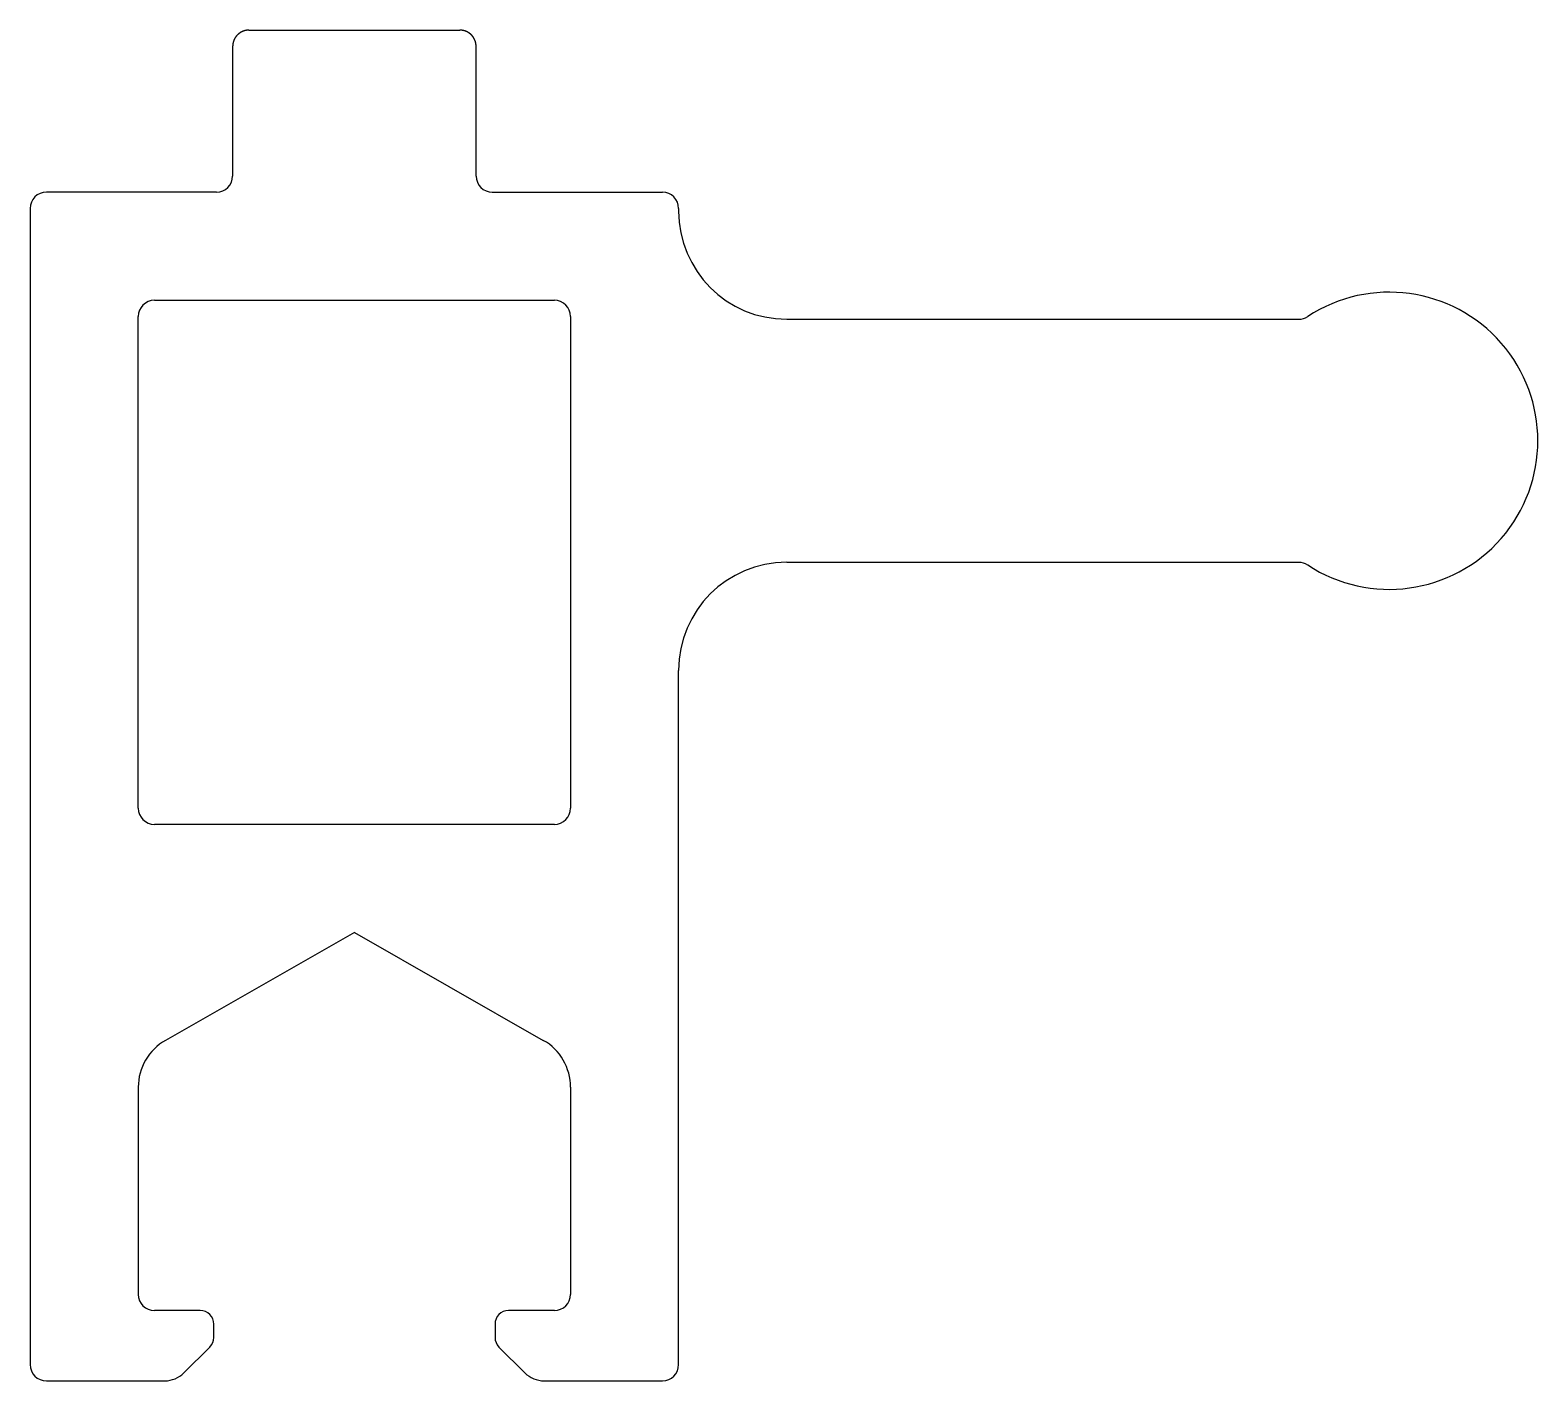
# Model space of a CAD drawing. Extents: x 873.1 to 901, y 516.1 to 541.1.
import ezdxf

# ---------------------------------------------------------------- set-up
doc = ezdxf.new("R2010")
doc.units = 0
doc.layers.get('0').update_dxf_attribs({"linetype": 'CONTINUOUS'})

msp = doc.modelspace()

# ---------------------------------------------------------------- linework, layer by layer
for p, q in [((877.121, 541.084), (881.026, 541.084)), ((876.821, 540.784), (876.821, 538.384)), ((881.326, 538.384), (881.326, 540.784)), ((876.521, 538.084), (873.374, 538.084)), ((881.626, 538.084), (884.774, 538.084)), ((873.074, 537.784), (873.074, 516.384)), ((885.074, 537.784), (885.074, 537.734)), ((875.374, 536.084), (882.774, 536.084)), ((875.074, 526.684), (875.074, 535.784)), ((883.074, 535.784), (883.074, 526.684)), ((887.074, 535.734), (896.55, 535.734)), ((887.074, 531.234), (896.55, 531.234)), ((885.074, 516.384), (885.074, 529.234)), ((882.774, 526.384), (875.374, 526.384)), ((879.074, 524.384), (875.578, 522.386)), ((879.074, 524.384), (882.57, 522.386)), ((875.074, 521.518), (875.074, 517.684)), ((883.074, 521.518), (883.074, 517.684)), ((876.221, 517.384), (875.374, 517.384)), ((882.774, 517.384), (881.926, 517.384)), ((876.471, 516.887), (876.471, 517.134)), ((881.676, 517.134), (881.676, 516.887)), ((875.918, 516.23), (876.398, 516.71)), ((881.749, 516.71), (882.23, 516.23)), ((873.374, 516.084), (875.564, 516.084)), ((882.583, 516.084), (884.774, 516.084))]:
    msp.add_line(p, q)
for points in [[(877.121, 541.084, 0), (877.12, 541.084, 0), (877.118, 541.084, 0), (877.116, 541.084, 0), (877.115, 541.084, 0), (877.113, 541.084, 0), (877.111, 541.083, 0), (877.11, 541.083, 0), (877.108, 541.083, 0), (877.106, 541.083, 0), (877.105, 541.083, 0), (877.103, 541.083, 0), (877.101, 541.083, 0), (877.1, 541.083, 0), (877.098, 541.083, 0), (877.096, 541.083, 0), (877.095, 541.083, 0), (877.093, 541.082, 0), (877.092, 541.082, 0), (877.09, 541.082, 0), (877.088, 541.082, 0), (877.087, 541.082, 0), (877.085, 541.082, 0), (877.083, 541.081, 0), (877.082, 541.081, 0), (877.08, 541.081, 0), (877.079, 541.081, 0), (877.077, 541.081, 0), (877.075, 541.08, 0), (877.074, 541.08, 0), (877.072, 541.08, 0), (877.071, 541.08, 0), (877.069, 541.079, 0), (877.067, 541.079, 0), (877.066, 541.079, 0), (877.064, 541.078, 0), (877.063, 541.078, 0), (877.061, 541.078, 0), (877.059, 541.077, 0), (877.058, 541.077, 0), (877.056, 541.077, 0), (877.055, 541.076, 0), (877.053, 541.076, 0), (877.052, 541.076, 0), (877.05, 541.075, 0), (877.048, 541.075, 0), (877.047, 541.075, 0), (877.045, 541.074, 0), (877.044, 541.074, 0), (877.042, 541.073, 0), (877.041, 541.073, 0), (877.039, 541.073, 0), (877.038, 541.072, 0), (877.036, 541.072, 0), (877.035, 541.071, 0), (877.033, 541.071, 0), (877.032, 541.07, 0), (877.03, 541.07, 0), (877.028, 541.069, 0), (877.027, 541.069, 0), (877.025, 541.068, 0), (877.024, 541.068, 0), (877.022, 541.067, 0), (877.021, 541.067, 0), (877.019, 541.066, 0), (877.018, 541.066, 0), (877.016, 541.065, 0), (877.015, 541.065, 0), (877.013, 541.064, 0), (877.012, 541.063, 0), (877.011, 541.063, 0), (877.009, 541.062, 0), (877.008, 541.062, 0), (877.006, 541.061, 0), (877.005, 541.06, 0), (877.003, 541.06, 0), (877.002, 541.059, 0), (877, 541.059, 0), (876.999, 541.058, 0), (876.997, 541.057, 0), (876.996, 541.057, 0), (876.994, 541.056, 0), (876.993, 541.055, 0), (876.992, 541.054, 0), (876.99, 541.054, 0), (876.989, 541.053, 0), (876.987, 541.052, 0), (876.986, 541.052, 0), (876.984, 541.051, 0), (876.983, 541.05, 0), (876.982, 541.049, 0), (876.98, 541.049, 0), (876.979, 541.048, 0), (876.977, 541.047, 0), (876.976, 541.046, 0), (876.975, 541.046, 0), (876.973, 541.045, 0), (876.972, 541.044, 0), (876.97, 541.043, 0), (876.969, 541.042, 0), (876.968, 541.041, 0), (876.966, 541.041, 0), (876.965, 541.04, 0), (876.964, 541.039, 0), (876.962, 541.038, 0), (876.961, 541.037, 0), (876.959, 541.036, 0), (876.958, 541.035, 0), (876.957, 541.035, 0), (876.955, 541.034, 0), (876.954, 541.033, 0), (876.953, 541.032, 0), (876.951, 541.031, 0), (876.95, 541.03, 0), (876.949, 541.029, 0), (876.947, 541.028, 0), (876.946, 541.027, 0), (876.945, 541.026, 0), (876.943, 541.025, 0), (876.942, 541.024, 0), (876.941, 541.023, 0), (876.939, 541.022, 0), (876.938, 541.021, 0), (876.937, 541.02, 0), (876.936, 541.019, 0), (876.934, 541.018, 0), (876.933, 541.017, 0), (876.932, 541.016, 0), (876.93, 541.015, 0), (876.929, 541.014, 0), (876.928, 541.013, 0), (876.927, 541.012, 0), (876.925, 541.011, 0), (876.924, 541.01, 0), (876.923, 541.009, 0), (876.922, 541.007, 0), (876.92, 541.006, 0), (876.919, 541.005, 0), (876.918, 541.004, 0), (876.917, 541.003, 0), (876.915, 541.002, 0), (876.914, 541.001, 0), (876.913, 540.999, 0), (876.912, 540.998, 0), (876.91, 540.997, 0), (876.909, 540.996, 0), (876.908, 540.995, 0), (876.907, 540.993, 0), (876.906, 540.992, 0), (876.904, 540.991, 0), (876.903, 540.99, 0), (876.902, 540.989, 0), (876.901, 540.987, 0), (876.9, 540.986, 0), (876.899, 540.985, 0), (876.897, 540.983, 0), (876.896, 540.982, 0), (876.895, 540.981, 0), (876.894, 540.979, 0), (876.893, 540.978, 0), (876.892, 540.977, 0), (876.89, 540.975, 0), (876.889, 540.974, 0), (876.888, 540.973, 0), (876.887, 540.971, 0), (876.886, 540.97, 0), (876.885, 540.968, 0), (876.884, 540.967, 0), (876.883, 540.966, 0), (876.882, 540.964, 0), (876.88, 540.963, 0), (876.879, 540.961, 0), (876.878, 540.96, 0), (876.877, 540.958, 0), (876.876, 540.957, 0), (876.875, 540.955, 0), (876.874, 540.954, 0), (876.873, 540.952, 0), (876.872, 540.951, 0), (876.871, 540.949, 0), (876.87, 540.947, 0), (876.869, 540.946, 0), (876.868, 540.944, 0), (876.867, 540.943, 0), (876.866, 540.941, 0), (876.865, 540.939, 0), (876.864, 540.938, 0), (876.863, 540.936, 0), (876.862, 540.934, 0), (876.861, 540.933, 0), (876.86, 540.931, 0), (876.859, 540.929, 0), (876.858, 540.927, 0), (876.857, 540.926, 0), (876.856, 540.924, 0), (876.855, 540.922, 0), (876.854, 540.92, 0), (876.853, 540.918, 0), (876.852, 540.917, 0), (876.852, 540.915, 0), (876.851, 540.913, 0), (876.85, 540.911, 0), (876.849, 540.909, 0), (876.848, 540.907, 0), (876.847, 540.905, 0), (876.846, 540.903, 0), (876.845, 540.901, 0), (876.844, 540.899, 0), (876.844, 540.897, 0), (876.843, 540.895, 0), (876.842, 540.893, 0), (876.841, 540.891, 0), (876.84, 540.889, 0), (876.84, 540.887, 0), (876.839, 540.885, 0), (876.838, 540.882, 0), (876.837, 540.88, 0), (876.837, 540.878, 0), (876.836, 540.876, 0), (876.835, 540.874, 0), (876.835, 540.871, 0), (876.834, 540.869, 0), (876.833, 540.867, 0), (876.833, 540.865, 0), (876.832, 540.862, 0), (876.831, 540.86, 0), (876.831, 540.858, 0), (876.83, 540.855, 0), (876.829, 540.853, 0), (876.829, 540.851, 0), (876.828, 540.848, 0), (876.828, 540.846, 0), (876.827, 540.843, 0), (876.827, 540.841, 0), (876.826, 540.838, 0), (876.826, 540.836, 0), (876.826, 540.833, 0), (876.825, 540.831, 0), (876.825, 540.828, 0), (876.824, 540.826, 0), (876.824, 540.823, 0), (876.824, 540.821, 0), (876.823, 540.818, 0), (876.823, 540.816, 0), (876.823, 540.813, 0), (876.823, 540.81, 0), (876.822, 540.808, 0), (876.822, 540.805, 0), (876.822, 540.803, 0), (876.822, 540.8, 0), (876.822, 540.797, 0), (876.822, 540.795, 0), (876.821, 540.792, 0), (876.821, 540.789, 0), (876.821, 540.786, 0), (876.821, 540.784, 0)], [(881.326, 540.784, 0), (881.326, 540.786, 0), (881.326, 540.788, 0), (881.326, 540.79, 0), (881.326, 540.792, 0), (881.326, 540.794, 0), (881.326, 540.797, 0), (881.326, 540.799, 0), (881.326, 540.801, 0), (881.325, 540.803, 0), (881.325, 540.805, 0), (881.325, 540.807, 0), (881.325, 540.809, 0), (881.325, 540.812, 0), (881.325, 540.814, 0), (881.324, 540.816, 0), (881.324, 540.818, 0), (881.324, 540.82, 0), (881.324, 540.822, 0), (881.323, 540.824, 0), (881.323, 540.826, 0), (881.323, 540.828, 0), (881.322, 540.83, 0), (881.322, 540.832, 0), (881.322, 540.834, 0), (881.321, 540.836, 0), (881.321, 540.838, 0), (881.321, 540.84, 0), (881.32, 540.842, 0), (881.32, 540.844, 0), (881.319, 540.846, 0), (881.319, 540.848, 0), (881.319, 540.85, 0), (881.318, 540.852, 0), (881.318, 540.854, 0), (881.317, 540.856, 0), (881.317, 540.858, 0), (881.316, 540.86, 0), (881.316, 540.862, 0), (881.315, 540.863, 0), (881.315, 540.865, 0), (881.314, 540.867, 0), (881.314, 540.869, 0), (881.313, 540.871, 0), (881.313, 540.873, 0), (881.312, 540.874, 0), (881.312, 540.876, 0), (881.311, 540.878, 0), (881.31, 540.88, 0), (881.31, 540.881, 0), (881.309, 540.883, 0), (881.309, 540.885, 0), (881.308, 540.886, 0), (881.307, 540.888, 0), (881.307, 540.89, 0), (881.306, 540.891, 0), (881.305, 540.893, 0), (881.305, 540.895, 0), (881.304, 540.896, 0), (881.304, 540.898, 0), (881.303, 540.899, 0), (881.302, 540.901, 0), (881.302, 540.903, 0), (881.301, 540.904, 0), (881.3, 540.906, 0), (881.299, 540.907, 0), (881.299, 540.909, 0), (881.298, 540.91, 0), (881.297, 540.912, 0), (881.297, 540.913, 0), (881.296, 540.915, 0), (881.295, 540.916, 0), (881.294, 540.918, 0), (881.294, 540.919, 0), (881.293, 540.921, 0), (881.292, 540.922, 0), (881.292, 540.923, 0), (881.291, 540.925, 0), (881.29, 540.926, 0), (881.289, 540.928, 0), (881.288, 540.929, 0), (881.288, 540.931, 0), (881.287, 540.932, 0), (881.286, 540.933, 0), (881.285, 540.935, 0), (881.285, 540.936, 0), (881.284, 540.937, 0), (881.283, 540.939, 0), (881.282, 540.94, 0), (881.281, 540.941, 0), (881.281, 540.943, 0), (881.28, 540.944, 0), (881.279, 540.945, 0), (881.278, 540.946, 0), (881.277, 540.948, 0), (881.276, 540.949, 0), (881.276, 540.95, 0), (881.275, 540.952, 0), (881.274, 540.953, 0), (881.273, 540.954, 0), (881.272, 540.955, 0), (881.271, 540.956, 0), (881.271, 540.958, 0), (881.27, 540.959, 0), (881.269, 540.96, 0), (881.268, 540.961, 0), (881.267, 540.962, 0), (881.266, 540.964, 0), (881.265, 540.965, 0), (881.265, 540.966, 0), (881.264, 540.967, 0), (881.263, 540.968, 0), (881.262, 540.969, 0), (881.261, 540.97, 0), (881.26, 540.972, 0), (881.259, 540.973, 0), (881.258, 540.974, 0), (881.257, 540.975, 0), (881.257, 540.976, 0), (881.256, 540.977, 0), (881.255, 540.978, 0), (881.254, 540.979, 0), (881.253, 540.98, 0), (881.252, 540.981, 0), (881.251, 540.982, 0), (881.25, 540.983, 0), (881.249, 540.984, 0), (881.248, 540.985, 0), (881.247, 540.986, 0), (881.246, 540.987, 0), (881.245, 540.988, 0), (881.245, 540.989, 0), (881.244, 540.99, 0), (881.243, 540.991, 0), (881.242, 540.992, 0), (881.241, 540.993, 0), (881.24, 540.994, 0), (881.239, 540.995, 0), (881.238, 540.996, 0), (881.237, 540.997, 0), (881.236, 540.998, 0), (881.235, 540.999, 0), (881.234, 541, 0), (881.233, 541.001, 0), (881.232, 541.002, 0), (881.231, 541.003, 0), (881.23, 541.004, 0), (881.229, 541.005, 0), (881.228, 541.006, 0), (881.227, 541.006, 0), (881.226, 541.007, 0), (881.225, 541.008, 0), (881.224, 541.009, 0), (881.223, 541.01, 0), (881.222, 541.011, 0), (881.221, 541.012, 0), (881.22, 541.013, 0), (881.219, 541.013, 0), (881.218, 541.014, 0), (881.217, 541.015, 0), (881.216, 541.016, 0), (881.215, 541.017, 0), (881.214, 541.018, 0), (881.213, 541.018, 0), (881.212, 541.019, 0), (881.211, 541.02, 0), (881.21, 541.021, 0), (881.209, 541.022, 0), (881.208, 541.023, 0), (881.207, 541.023, 0), (881.206, 541.024, 0), (881.204, 541.025, 0), (881.203, 541.026, 0), (881.202, 541.026, 0), (881.201, 541.027, 0), (881.2, 541.028, 0), (881.199, 541.029, 0), (881.198, 541.03, 0), (881.197, 541.03, 0), (881.196, 541.031, 0), (881.195, 541.032, 0), (881.194, 541.032, 0), (881.193, 541.033, 0), (881.192, 541.034, 0), (881.191, 541.035, 0), (881.19, 541.035, 0), (881.188, 541.036, 0), (881.187, 541.037, 0), (881.186, 541.037, 0), (881.185, 541.038, 0), (881.184, 541.039, 0), (881.183, 541.04, 0), (881.182, 541.04, 0), (881.181, 541.041, 0), (881.18, 541.042, 0), (881.179, 541.042, 0), (881.177, 541.043, 0), (881.176, 541.044, 0), (881.175, 541.044, 0), (881.174, 541.045, 0), (881.173, 541.045, 0), (881.172, 541.046, 0), (881.171, 541.047, 0), (881.17, 541.047, 0), (881.169, 541.048, 0), (881.167, 541.049, 0), (881.166, 541.049, 0), (881.165, 541.05, 0), (881.164, 541.05, 0), (881.163, 541.051, 0), (881.162, 541.052, 0), (881.161, 541.052, 0), (881.159, 541.053, 0), (881.158, 541.053, 0), (881.157, 541.054, 0), (881.156, 541.054, 0), (881.155, 541.055, 0), (881.154, 541.056, 0), (881.153, 541.056, 0), (881.151, 541.057, 0), (881.15, 541.057, 0), (881.149, 541.058, 0), (881.148, 541.058, 0), (881.147, 541.059, 0), (881.146, 541.059, 0), (881.144, 541.06, 0), (881.143, 541.06, 0), (881.142, 541.061, 0), (881.141, 541.061, 0), (881.14, 541.062, 0), (881.139, 541.062, 0), (881.137, 541.063, 0), (881.136, 541.063, 0), (881.135, 541.064, 0), (881.134, 541.064, 0), (881.133, 541.064, 0), (881.131, 541.065, 0), (881.13, 541.065, 0), (881.129, 541.066, 0), (881.128, 541.066, 0), (881.127, 541.067, 0), (881.126, 541.067, 0), (881.124, 541.068, 0), (881.123, 541.068, 0), (881.122, 541.068, 0), (881.121, 541.069, 0), (881.119, 541.069, 0), (881.118, 541.07, 0), (881.117, 541.07, 0), (881.116, 541.07, 0), (881.115, 541.071, 0), (881.113, 541.071, 0), (881.112, 541.071, 0), (881.111, 541.072, 0), (881.11, 541.072, 0), (881.109, 541.072, 0), (881.107, 541.073, 0), (881.106, 541.073, 0), (881.105, 541.074, 0), (881.104, 541.074, 0), (881.102, 541.074, 0), (881.101, 541.074, 0), (881.1, 541.075, 0), (881.099, 541.075, 0), (881.097, 541.075, 0), (881.096, 541.076, 0), (881.095, 541.076, 0), (881.094, 541.076, 0), (881.092, 541.077, 0), (881.091, 541.077, 0), (881.09, 541.077, 0), (881.089, 541.077, 0), (881.087, 541.078, 0), (881.086, 541.078, 0), (881.085, 541.078, 0), (881.084, 541.078, 0), (881.082, 541.079, 0), (881.081, 541.079, 0), (881.08, 541.079, 0), (881.078, 541.079, 0), (881.077, 541.079, 0), (881.076, 541.08, 0), (881.075, 541.08, 0), (881.073, 541.08, 0), (881.072, 541.08, 0), (881.071, 541.08, 0), (881.07, 541.081, 0), (881.068, 541.081, 0), (881.067, 541.081, 0), (881.066, 541.081, 0), (881.064, 541.081, 0), (881.063, 541.081, 0), (881.062, 541.082, 0), (881.06, 541.082, 0), (881.059, 541.082, 0), (881.058, 541.082, 0), (881.057, 541.082, 0), (881.055, 541.082, 0), (881.054, 541.082, 0), (881.053, 541.083, 0), (881.051, 541.083, 0), (881.05, 541.083, 0), (881.049, 541.083, 0), (881.047, 541.083, 0), (881.046, 541.083, 0), (881.045, 541.083, 0), (881.043, 541.083, 0), (881.042, 541.083, 0), (881.041, 541.083, 0), (881.039, 541.083, 0), (881.038, 541.083, 0), (881.037, 541.083, 0), (881.035, 541.084, 0), (881.034, 541.084, 0), (881.033, 541.084, 0), (881.031, 541.084, 0), (881.03, 541.084, 0), (881.029, 541.084, 0), (881.027, 541.084, 0), (881.026, 541.084, 0)]]:
    msp.add_polyline3d(points)
for centre, radius, start, end in [((876.521, 538.384), 0.3, 270, 0), ((881.626, 538.384), 0.3, 180, 270), ((873.374, 537.784), 0.3, 90, 180), ((884.774, 537.784), 0.3, 0, 90), ((887.074, 537.734), 2, 180, 270), ((875.374, 535.784), 0.3, 90, 180), ((882.774, 535.784), 0.3, 360, 90), ((898.224, 533.484), 2.75, 236.7267, 123.2733), ((896.55, 536.034), 0.3, 270, 303.2733), ((887.074, 529.234), 2, 90, 180), ((896.551, 530.935), 0.298, 56.6359, 90.0908), ((875.374, 526.684), 0.3, 180, 270), ((882.774, 526.684), 0.3, 270, 360), ((876.074, 521.518), 1, 119.7449, 180), ((882.074, 521.518), 1, 0, 60.2551), ((875.374, 517.684), 0.3, 180, 270), ((882.774, 517.684), 0.3, 270, 0), ((876.221, 517.134), 0.25, 0, 90), ((881.926, 517.134), 0.25, 90, 180), ((876.221, 516.887), 0.25, 315, 0), ((881.926, 516.887), 0.25, 180, 225), ((873.374, 516.384), 0.3, 180, 270), ((875.564, 516.584), 0.5, 270, 315), ((882.583, 516.584), 0.5, 225, 270), ((884.774, 516.384), 0.3, 270, 360)]:
    msp.add_arc(centre, radius, start, end)

doc.saveas('drawing.dxf')
